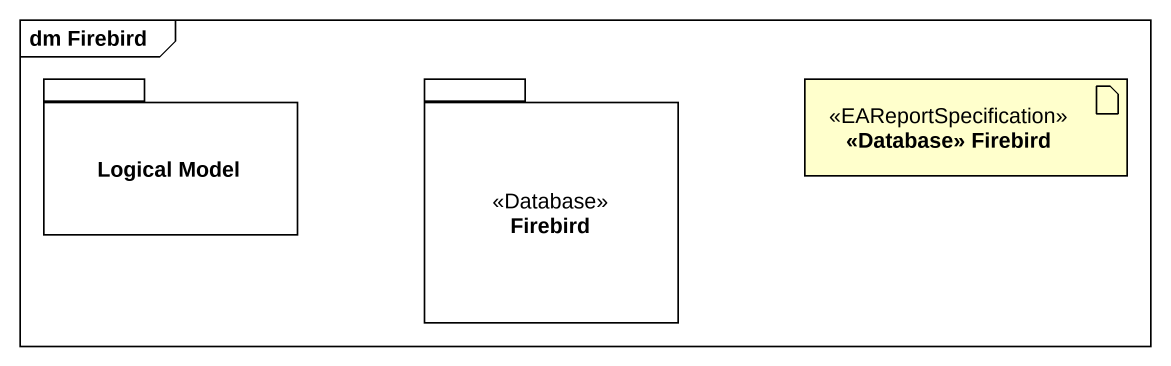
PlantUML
@startuml
mainframe dm Firebird
package "Logical Model" as Logical_Model {
}
package Firebird <<Database>> {
}
artifact "<<Database>> Firebird" as Database_Firebird <<EAReportSpecification>>
@enduml
